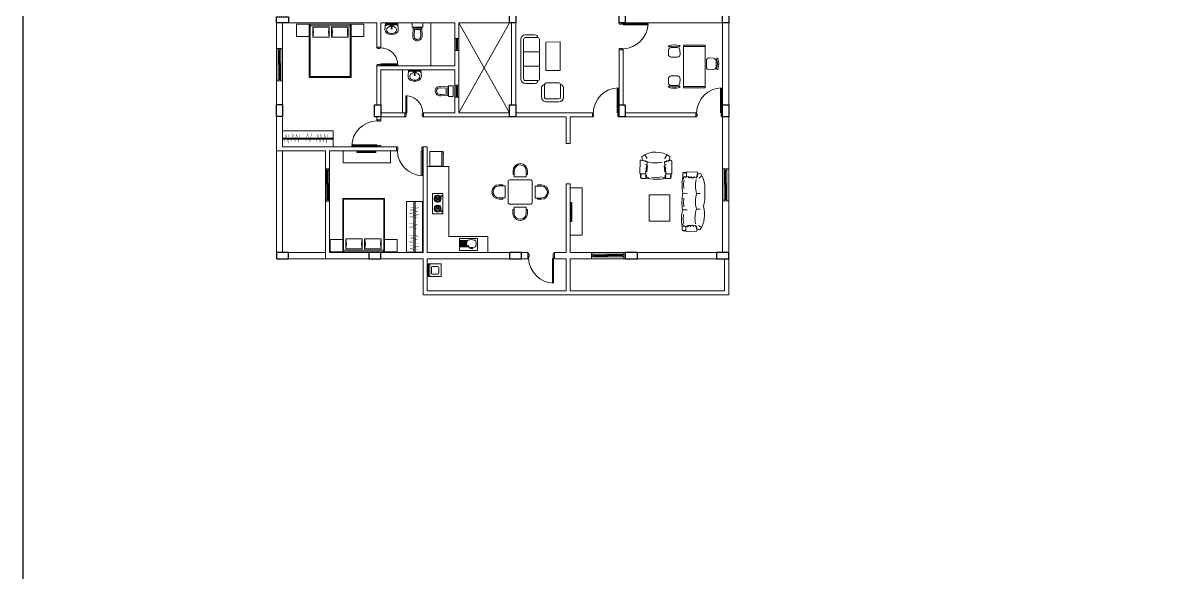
# Model space of a CAD drawing. Header units: inches. Extents: x 1 to 89, y 1 to 111.
# Drawn here: x 1.21 to 43.98, y 56.42 to 76.91 of the extents above; entities that cross this region are included whole.
import ezdxf

# ---------------------------------------------------------------- set-up
doc = ezdxf.new("R2010")
doc.units = ezdxf.units.IN
doc.header["$MEASUREMENT"] = 0
for name, color, linetype, lineweight in [('col', 250, 'Continuous', 25), ('elev 1', 252, 'Continuous', 9), ('forms', 251, 'Continuous', 20), ('FUR', 250, 'Continuous', 9), ('ROAD', 8, 'Continuous', 30), ('walls', 250, 'Continuous', 18)]:
    doc.layers.add(name, color=color, linetype=linetype, lineweight=lineweight)

msp = doc.modelspace()

# ---------------------------------------------------------------- linework, layer by layer
at = {"layer": 'col'}
for points in [[(10.667, 77.137), (11.117, 77.137), (11.117, 76.907), (10.667, 76.907)], [(19.597, 77.357), (19.597, 76.907), (19.367, 76.907), (19.367, 77.357)], [(23.689, 77.357), (23.689, 76.907), (23.459, 76.907), (23.459, 77.357)], [(27.547, 77.357), (27.547, 76.907), (27.317, 76.907), (27.317, 77.357)], [(10.897, 73.862), (10.897, 73.412), (10.667, 73.412), (10.667, 73.862)], [(14.563, 73.857), (14.563, 73.407), (14.333, 73.407), (14.333, 73.857)], [(19.597, 73.857), (19.597, 73.407), (19.367, 73.407), (19.367, 73.857)], [(23.689, 73.857), (23.689, 73.407), (23.459, 73.407), (23.459, 73.857)], [(27.547, 73.857), (27.547, 73.407), (27.317, 73.407), (27.317, 73.857)], [(10.667, 68.112), (11.117, 68.112), (11.117, 68.342), (10.667, 68.342)], [(14.113, 68.112), (14.563, 68.112), (14.563, 68.342), (14.113, 68.342)], [(19.367, 68.112), (19.817, 68.112), (19.817, 68.342), (19.367, 68.342)], [(23.689, 68.112), (24.139, 68.112), (24.139, 68.342), (23.689, 68.342)], [(27.097, 68.112), (27.547, 68.112), (27.547, 68.342), (27.097, 68.342)]]:
    msp.add_lwpolyline(points, close=True, dxfattribs=at)
at = {"layer": 'elev 1'}
for p, q in [((17.326, 76.332), (17.326, 75.882)), ((17.477, 76.332), (17.477, 75.882)), ((10.667, 75.952), (10.667, 74.752)), ((10.897, 75.952), (10.897, 74.752)), ((17.326, 74.582), (17.326, 74.132)), ((17.477, 74.582), (17.477, 74.132)), ((12.497, 71.462), (12.497, 70.262)), ((12.647, 70.262), (12.647, 71.462)), ((27.317, 71.462), (27.317, 70.262)), ((27.547, 70.262), (27.547, 71.462)), ((22.432, 68.342), (23.632, 68.342)), ((22.432, 68.112), (23.632, 68.112))]:
    msp.add_line(p, q, dxfattribs=at)
at = {"layer": 'forms'}
for p, q in [((19.367, 76.907), (17.477, 73.557)), ((19.367, 73.557), (17.477, 76.907))]:
    msp.add_line(p, q, dxfattribs=at)
at = {"layer": 'FUR'}
for p, q in [((11.423, 76.867), (11.894, 76.867)), ((11.423, 76.401), (11.423, 76.867)), ((11.894, 76.867), (11.894, 74.869)), ((13.458, 76.867), (11.894, 76.867)), ((11.894, 76.867), (11.894, 76.401)), ((13.458, 76.803), (11.894, 76.803)), ((11.928, 76.867), (11.928, 74.903)), ((12.023, 76.376), (12.023, 76.752)), ((12.023, 76.752), (12.641, 76.752)), ((12.641, 76.752), (12.641, 76.376)), ((12.729, 76.376), (12.729, 76.752)), ((12.729, 76.752), (13.347, 76.752)), ((13.347, 76.752), (13.347, 76.376)), ((13.424, 74.903), (13.424, 76.867)), ((13.458, 74.869), (13.458, 76.867)), ((13.458, 76.867), (13.458, 76.401)), ((13.458, 76.867), (13.929, 76.867)), ((13.458, 76.401), (13.458, 76.867)), ((13.929, 76.867), (13.929, 76.401)), ((15.738, 76.743), (15.738, 76.907)), ((15.738, 76.907), (16.138, 76.907)), ((16.138, 76.743), (15.738, 76.743)), ((15.773, 76.709), (15.753, 76.439)), ((16.093, 76.709), (15.773, 76.709)), ((15.823, 76.656), (15.806, 76.433)), ((16.043, 76.656), (15.823, 76.656)), ((16.056, 76.445), (16.043, 76.656)), ((16.109, 76.452), (16.093, 76.709)), ((16.138, 76.907), (16.138, 76.743)), ((16.427, 75.307), (16.427, 76.907)), ((23.609, 76.907), (23.459, 76.907)), ((23.459, 76.907), (23.459, 76.874)), ((23.459, 76.874), (23.475, 76.874)), ((23.475, 76.874), (23.475, 76.859)), ((23.475, 76.859), (23.561, 76.859)), ((23.561, 76.859), (23.561, 76.874)), ((23.561, 76.874), (23.609, 76.874)), ((23.609, 76.874), (23.609, 76.907)), ((23.609, 76.835), (24.541, 76.835)), ((11.894, 76.401), (11.423, 76.401)), ((12.641, 76.376), (12.023, 76.376)), ((13.347, 76.376), (12.729, 76.376)), ((13.929, 76.401), (13.458, 76.401)), ((17.381, 76.332), (17.422, 76.332)), ((17.381, 75.882), (17.381, 76.332)), ((17.401, 75.926), (17.401, 76.288)), ((17.422, 75.882), (17.422, 76.332)), ((19.784, 76.291), (19.784, 74.825)), ((19.891, 76.291), (19.891, 74.825)), ((20.317, 76.465), (19.957, 76.465)), ((20.424, 76.358), (19.957, 76.358)), ((20.491, 74.825), (20.491, 76.292)), ((21.262, 76.196), (20.729, 76.195)), ((20.729, 76.195), (20.729, 75.129)), ((21.262, 75.129), (21.262, 76.196)), ((10.732, 75.952), (10.732, 75.852)), ((10.732, 75.952), (10.832, 75.952)), ((10.732, 75.902), (10.732, 75.952)), ((10.832, 75.952), (10.732, 75.952)), ((10.732, 75.352), (10.732, 75.902)), ((10.832, 75.902), (10.732, 75.902)), ((10.832, 75.902), (10.732, 75.902)), ((10.832, 75.902), (10.732, 75.902)), ((10.782, 75.852), (10.732, 75.852)), ((10.747, 75.852), (10.747, 75.402)), ((10.757, 75.852), (10.757, 75.402)), ((10.767, 75.852), (10.767, 75.402)), ((10.782, 75.852), (10.782, 75.902)), ((10.782, 75.402), (10.782, 75.852)), ((10.832, 75.352), (10.832, 75.952)), ((10.832, 75.952), (10.832, 75.902)), ((14.413, 76.007), (14.413, 75.972)), ((14.413, 75.972), (14.438, 75.972)), ((14.438, 75.972), (14.438, 75.957)), ((14.438, 75.957), (14.523, 75.957)), ((14.523, 75.972), (14.563, 75.972)), ((14.523, 75.957), (14.523, 75.972)), ((14.563, 76.007), (14.563, 75.972)), ((17.422, 75.882), (17.381, 75.882)), ((19.891, 75.825), (20.491, 75.825)), ((23.459, 75.941), (23.459, 75.907)), ((25.306, 75.895), (25.297, 75.735)), ((25.627, 75.99), (25.406, 75.99)), ((25.736, 75.735), (25.727, 75.895)), ((25.866, 74.48), (25.866, 76.08)), ((25.866, 76.08), (26.666, 76.08)), ((25.866, 76.03), (26.666, 76.03)), ((26.666, 76.08), (26.666, 74.48)), ((10.732, 75.402), (10.832, 75.402)), ((10.732, 75.352), (10.732, 74.752)), ((10.732, 75.352), (10.782, 75.352)), ((10.782, 74.802), (10.782, 75.402)), ((10.782, 75.352), (10.832, 75.352)), ((10.797, 74.852), (10.797, 75.352)), ((10.807, 74.852), (10.807, 75.352)), ((10.817, 74.852), (10.817, 75.352)), ((10.832, 74.752), (10.832, 75.402)), ((14.413, 75.342), (14.413, 75.307)), ((14.523, 75.342), (14.523, 75.357)), ((14.563, 75.382), (15.191, 75.382)), ((14.563, 75.342), (14.563, 75.307)), ((19.891, 75.291), (20.491, 75.292)), ((25.397, 75.63), (25.636, 75.63)), ((26.716, 75.261), (26.716, 75.499)), ((26.822, 75.599), (26.982, 75.59)), ((27.076, 75.49), (27.076, 75.269)), ((11.894, 74.869), (13.458, 74.869)), ((11.928, 74.903), (13.424, 74.903)), ((15.379, 75.157), (15.379, 73.557)), ((20.729, 75.129), (21.262, 75.129)), ((25.397, 74.93), (25.636, 74.93)), ((26.982, 75.17), (26.822, 75.161)), ((10.732, 74.802), (10.732, 74.752)), ((10.832, 74.802), (10.732, 74.802)), ((10.832, 74.802), (10.732, 74.802)), ((10.732, 74.752), (10.832, 74.752)), ((10.732, 74.752), (10.832, 74.752)), ((10.832, 74.852), (10.782, 74.852)), ((17.009, 74.472), (16.786, 74.488)), ((17.062, 74.522), (16.792, 74.542)), ((17.009, 74.252), (17.009, 74.472)), ((17.062, 74.202), (17.062, 74.522)), ((17.096, 74.557), (17.26, 74.557)), ((17.096, 74.157), (17.096, 74.557)), ((17.26, 74.557), (17.26, 74.157)), ((17.381, 74.582), (17.422, 74.582)), ((17.381, 74.132), (17.381, 74.582)), ((17.401, 74.176), (17.401, 74.538)), ((17.422, 74.132), (17.422, 74.582)), ((19.958, 74.758), (20.424, 74.758)), ((19.958, 74.651), (20.318, 74.651)), ((20.566, 74.498), (20.566, 74.138)), ((20.672, 74.604), (20.673, 74.138)), ((21.206, 74.671), (20.739, 74.671)), ((21.273, 74.138), (21.272, 74.605)), ((21.379, 74.138), (21.379, 74.498)), ((23.387, 73.557), (23.387, 74.489)), ((25.306, 74.664), (25.297, 74.824)), ((25.627, 74.57), (25.406, 74.57)), ((25.736, 74.824), (25.727, 74.664)), ((25.866, 74.53), (26.666, 74.53)), ((26.666, 74.48), (25.866, 74.48)), ((27.245, 73.557), (27.245, 74.489)), ((15.538, 73.557), (15.538, 74.186)), ((16.798, 74.239), (17.009, 74.252)), ((16.805, 74.186), (17.062, 74.202)), ((17.26, 74.157), (17.096, 74.157)), ((17.422, 74.132), (17.381, 74.132)), ((20.739, 74.071), (21.206, 74.071)), ((20.739, 73.964), (21.206, 73.965)), ((14.563, 73.254), (14.563, 73.287)), ((15.498, 73.557), (15.463, 73.557)), ((15.498, 73.407), (15.463, 73.407)), ((15.498, 73.517), (15.513, 73.517)), ((16.113, 73.432), (16.113, 73.517)), ((16.113, 73.517), (16.128, 73.517)), ((16.128, 73.432), (16.113, 73.432)), ((16.128, 73.517), (16.128, 73.557)), ((16.163, 73.557), (16.128, 73.557)), ((16.128, 73.407), (16.128, 73.432)), ((16.163, 73.407), (16.128, 73.407)), ((22.493, 73.407), (22.459, 73.407)), ((23.411, 73.423), (23.411, 73.509)), ((23.411, 73.509), (23.426, 73.509)), ((23.426, 73.423), (23.411, 73.423)), ((23.426, 73.509), (23.426, 73.557)), ((23.426, 73.557), (23.459, 73.557)), ((23.426, 73.407), (23.426, 73.423)), ((23.459, 73.407), (23.426, 73.407)), ((23.459, 73.557), (23.459, 73.407)), ((26.351, 73.407), (26.317, 73.407)), ((27.269, 73.423), (27.269, 73.509)), ((27.269, 73.509), (27.284, 73.509)), ((27.284, 73.423), (27.269, 73.423)), ((27.284, 73.509), (27.284, 73.557)), ((27.284, 73.557), (27.317, 73.557)), ((27.284, 73.407), (27.284, 73.423)), ((27.317, 73.407), (27.284, 73.407)), ((27.317, 73.557), (27.317, 73.407)), ((10.897, 72.607), (12.784, 72.607)), ((10.897, 72.567), (12.784, 72.567)), ((14.413, 72.359), (13.481, 72.359)), ((14.461, 72.321), (14.413, 72.321)), ((14.413, 72.321), (14.413, 72.287)), ((14.547, 72.335), (14.461, 72.335)), ((14.461, 72.335), (14.461, 72.321)), ((14.547, 72.321), (14.547, 72.335)), ((14.563, 72.321), (14.547, 72.321)), ((14.563, 72.287), (14.563, 72.321)), ((13.163, 71.687), (13.163, 72.137)), ((14.413, 72.287), (14.563, 72.287)), ((14.93, 71.687), (14.93, 72.137)), ((15.181, 72.287), (15.147, 72.287)), ((16.075, 72.137), (16.075, 71.205)), ((16.114, 72.271), (16.099, 72.271)), ((16.099, 72.271), (16.099, 72.185)), ((16.099, 72.185), (16.114, 72.185)), ((16.114, 72.287), (16.114, 72.271)), ((16.147, 72.287), (16.114, 72.287)), ((16.114, 72.185), (16.114, 72.137)), ((16.114, 72.137), (16.147, 72.137)), ((16.147, 72.137), (16.147, 72.287)), ((16.395, 72.112), (16.886, 72.112)), ((16.395, 71.568), (16.395, 72.112)), ((16.841, 72.112), (16.841, 71.568)), ((16.886, 72.112), (16.886, 71.568)), ((16.896, 72.078), (16.906, 72.078)), ((16.896, 72.031), (16.896, 72.078)), ((16.906, 72.031), (16.896, 72.031)), ((16.906, 72.078), (16.906, 72.031)), ((12.522, 71.462), (12.522, 71.362)), ((12.522, 71.462), (12.622, 71.462)), ((12.522, 71.412), (12.522, 71.462)), ((12.622, 71.462), (12.522, 71.462)), ((12.622, 70.862), (12.622, 71.462)), ((12.622, 71.462), (12.622, 71.412)), ((13.163, 71.687), (14.93, 71.687)), ((16.297, 71.548), (17.097, 71.548)), ((16.886, 71.568), (16.395, 71.568)), ((17.097, 68.942), (17.097, 71.548)), ((24.239, 71.75), (24.23, 71.31)), ((24.468, 71.734), (24.275, 71.786)), ((24.415, 71.773), (24.521, 71.729)), ((24.491, 71.609), (24.433, 71.628)), ((24.476, 71.493), (24.447, 71.488)), ((24.46, 71.313), (24.503, 71.698)), ((24.515, 71.585), (24.49, 71.348)), ((25.246, 71.769), (25.14, 71.726)), ((25.144, 71.581), (25.167, 71.344)), ((25.196, 71.309), (25.157, 71.694)), ((25.168, 71.605), (25.226, 71.624)), ((25.182, 71.489), (25.211, 71.484)), ((25.193, 71.73), (25.386, 71.78)), ((25.422, 71.744), (25.425, 71.303)), ((27.382, 71.466), (27.382, 71.366)), ((27.382, 71.466), (27.482, 71.466)), ((27.382, 71.416), (27.382, 71.466)), ((27.482, 71.466), (27.382, 71.466)), ((27.482, 70.866), (27.482, 71.466)), ((27.482, 71.466), (27.482, 71.416)), ((12.522, 70.862), (12.522, 71.412)), ((12.622, 71.412), (12.522, 71.412)), ((12.622, 71.412), (12.522, 71.412)), ((12.622, 71.412), (12.522, 71.412)), ((12.572, 71.362), (12.522, 71.362)), ((12.537, 71.362), (12.537, 70.912)), ((12.547, 71.362), (12.547, 70.912)), ((12.557, 71.362), (12.557, 70.912)), ((12.572, 71.362), (12.572, 71.412)), ((12.572, 70.912), (12.572, 71.362)), ((19.374, 71.051), (20.161, 71.049)), ((19.498, 71.253), (19.499, 71.388)), ((19.543, 71.253), (19.498, 71.253)), ((19.543, 71.163), (19.544, 71.388)), ((19.993, 71.162), (19.543, 71.163)), ((19.994, 71.387), (19.993, 71.162)), ((20.038, 71.251), (19.993, 71.252)), ((20.039, 71.386), (20.038, 71.251)), ((24.26, 71.234), (24.259, 71.217)), ((24.259, 71.217), (24.259, 71.203)), ((24.259, 71.203), (24.259, 71.191)), ((24.259, 71.191), (24.259, 71.181)), ((24.259, 71.181), (24.259, 71.173)), ((24.259, 71.173), (24.26, 71.166)), ((24.261, 71.254), (24.26, 71.234)), ((24.26, 71.166), (24.261, 71.159)), ((24.263, 71.278), (24.261, 71.254)), ((24.261, 71.159), (24.262, 71.153)), ((24.262, 71.153), (24.262, 71.147)), ((24.262, 71.147), (24.264, 71.142)), ((24.263, 71.278), (24.424, 71.277)), ((24.264, 71.142), (24.265, 71.138)), ((24.265, 71.138), (24.267, 71.133)), ((24.267, 71.133), (24.269, 71.129)), ((24.269, 71.129), (24.271, 71.125)), ((24.271, 71.125), (24.274, 71.122)), ((24.274, 71.122), (24.277, 71.118)), ((24.277, 71.118), (24.28, 71.115)), ((24.28, 71.115), (24.284, 71.112)), ((24.284, 71.112), (24.288, 71.11)), ((24.288, 71.11), (24.293, 71.109)), ((24.293, 71.109), (24.298, 71.107)), ((24.298, 71.107), (24.304, 71.107)), ((24.304, 71.107), (24.451, 71.106)), ((24.461, 71.363), (24.427, 71.358)), ((24.453, 71.121), (24.454, 71.33)), ((24.88, 71.143), (24.667, 71.159)), ((25.069, 71.166), (24.88, 71.143)), ((25.196, 71.359), (25.23, 71.354)), ((25.35, 71.101), (25.202, 71.102)), ((25.393, 71.272), (25.232, 71.273)), ((25.355, 71.101), (25.35, 71.101)), ((25.361, 71.103), (25.355, 71.101)), ((25.365, 71.104), (25.361, 71.103)), ((25.37, 71.106), (25.365, 71.104)), ((25.374, 71.109), (25.37, 71.106)), ((25.377, 71.112), (25.374, 71.109)), ((25.38, 71.115), (25.377, 71.112)), ((25.383, 71.119), (25.38, 71.115)), ((25.385, 71.123), (25.383, 71.119)), ((25.387, 71.127), (25.385, 71.123)), ((25.389, 71.131), (25.387, 71.127)), ((25.39, 71.136), (25.389, 71.131)), ((25.391, 71.141), (25.39, 71.136)), ((25.392, 71.147), (25.391, 71.141)), ((25.393, 71.153), (25.392, 71.147)), ((25.393, 71.272), (25.394, 71.248)), ((25.394, 71.159), (25.393, 71.153)), ((25.394, 71.248), (25.395, 71.228)), ((25.395, 71.166), (25.394, 71.159)), ((25.395, 71.228), (25.395, 71.211)), ((25.395, 71.211), (25.396, 71.196)), ((25.396, 71.185), (25.395, 71.175)), ((25.395, 71.175), (25.395, 71.166)), ((25.396, 71.196), (25.396, 71.185)), ((25.833, 71.29), (25.832, 71.168)), ((25.834, 71.299), (25.833, 71.295)), ((25.833, 71.295), (25.833, 71.29)), ((25.835, 71.303), (25.834, 71.299)), ((25.837, 71.307), (25.835, 71.303)), ((25.839, 71.31), (25.837, 71.307)), ((25.842, 71.313), (25.839, 71.31)), ((25.845, 71.315), (25.842, 71.313)), ((25.848, 71.317), (25.845, 71.315)), ((25.851, 71.319), (25.848, 71.317)), ((25.854, 71.321), (25.851, 71.319)), ((25.858, 71.322), (25.854, 71.321)), ((25.862, 71.323), (25.858, 71.322)), ((25.866, 71.324), (25.862, 71.323)), ((25.884, 71.058), (25.863, 70.902)), ((25.87, 71.325), (25.866, 71.324)), ((25.875, 71.326), (25.87, 71.325)), ((25.881, 71.326), (25.875, 71.326)), ((25.887, 71.327), (25.881, 71.326)), ((25.894, 71.327), (25.887, 71.327)), ((25.902, 71.327), (25.894, 71.327)), ((25.912, 71.327), (25.902, 71.327)), ((25.923, 71.327), (25.912, 71.327)), ((25.937, 71.326), (25.923, 71.327)), ((25.954, 71.325), (25.937, 71.326)), ((25.974, 71.324), (25.954, 71.325)), ((25.974, 71.324), (25.973, 71.191)), ((26.363, 71.344), (26, 71.351)), ((26.002, 71.162), (26.32, 71.126)), ((26.226, 71.116), (26.031, 71.137)), ((26.044, 71.161), (26.04, 71.189)), ((26.151, 71.148), (26.147, 71.172)), ((26.246, 71.136), (26.263, 71.184)), ((26.382, 71.199), (26.346, 71.111)), ((26.35, 71.155), (26.393, 71.314)), ((27.382, 70.866), (27.382, 71.416)), ((27.482, 71.416), (27.382, 71.416)), ((27.482, 71.416), (27.382, 71.416)), ((27.482, 71.416), (27.382, 71.416)), ((27.432, 71.366), (27.382, 71.366)), ((27.397, 71.366), (27.397, 70.916)), ((27.407, 71.366), (27.407, 70.916)), ((27.417, 71.366), (27.417, 70.916)), ((27.432, 71.366), (27.432, 71.416)), ((27.432, 70.916), (27.432, 71.366)), ((12.522, 70.912), (12.622, 70.912)), ((12.522, 70.862), (12.522, 70.262)), ((12.522, 70.862), (12.572, 70.862)), ((12.572, 70.312), (12.572, 70.912)), ((12.572, 70.862), (12.622, 70.862)), ((12.587, 70.362), (12.587, 70.862)), ((12.597, 70.362), (12.597, 70.862)), ((12.607, 70.362), (12.607, 70.862)), ((12.622, 70.262), (12.622, 70.912)), ((19.115, 70.872), (18.98, 70.872)), ((19.205, 70.827), (18.98, 70.827)), ((19.115, 70.827), (19.115, 70.872)), ((19.203, 70.377), (19.205, 70.827)), ((19.315, 70.207), (19.318, 70.995)), ((20.218, 70.992), (20.215, 70.205)), ((20.328, 70.373), (20.33, 70.823)), ((20.33, 70.823), (20.555, 70.822)), ((20.42, 70.868), (20.555, 70.867)), ((20.42, 70.823), (20.42, 70.868)), ((22.082, 70.755), (21.632, 70.755)), ((22.082, 68.987), (22.082, 70.755)), ((25.863, 70.902), (25.874, 70.727)), ((27.382, 70.916), (27.482, 70.916)), ((27.382, 70.866), (27.382, 70.266)), ((27.382, 70.866), (27.432, 70.866)), ((27.432, 70.316), (27.432, 70.916)), ((27.432, 70.866), (27.482, 70.866)), ((27.447, 70.366), (27.447, 70.866)), ((27.457, 70.366), (27.457, 70.866)), ((27.467, 70.366), (27.467, 70.866)), ((27.482, 70.266), (27.482, 70.916)), ((12.522, 70.312), (12.522, 70.262)), ((12.622, 70.312), (12.522, 70.312)), ((12.622, 70.312), (12.522, 70.312)), ((12.522, 70.262), (12.622, 70.262)), ((12.522, 70.262), (12.622, 70.262)), ((12.622, 70.362), (12.572, 70.362)), ((13.144, 70.361), (13.144, 68.363)), ((14.707, 70.361), (13.144, 70.361)), ((13.177, 70.327), (13.177, 68.363)), ((14.674, 70.327), (13.177, 70.327)), ((14.674, 68.363), (14.674, 70.327)), ((14.707, 68.363), (14.707, 70.361)), ((15.801, 68.358), (15.801, 70.245)), ((15.841, 68.358), (15.841, 70.245)), ((16.491, 69.81), (16.491, 70.521)), ((16.518, 70.548), (16.856, 70.548)), ((16.582, 70.25), (16.608, 70.276)), ((16.586, 70.246), (16.582, 70.25)), ((16.584, 70.448), (16.588, 70.452)), ((16.611, 70.421), (16.584, 70.448)), ((16.612, 70.272), (16.586, 70.246)), ((16.588, 70.452), (16.615, 70.425)), ((16.608, 70.276), (16.612, 70.272)), ((16.615, 70.425), (16.611, 70.421)), ((16.761, 70.279), (16.757, 70.275)), ((16.757, 70.275), (16.784, 70.248)), ((16.786, 70.454), (16.76, 70.428)), ((16.76, 70.428), (16.764, 70.424)), ((16.788, 70.252), (16.761, 70.279)), ((16.764, 70.424), (16.79, 70.45)), ((16.784, 70.248), (16.788, 70.252)), ((16.79, 70.45), (16.786, 70.454)), ((16.846, 70.439), (16.846, 70.468)), ((16.846, 70.468), (16.85, 70.468)), ((16.85, 70.439), (16.846, 70.439)), ((16.85, 70.468), (16.85, 70.439)), ((16.884, 69.81), (16.884, 70.521)), ((18.978, 70.377), (19.203, 70.377)), ((18.978, 70.332), (19.113, 70.332)), ((19.113, 70.332), (19.113, 70.377)), ((20.553, 70.372), (20.328, 70.373)), ((20.418, 70.328), (20.418, 70.373)), ((20.553, 70.327), (20.418, 70.328)), ((24.58, 69.516), (24.58, 70.489)), ((24.58, 70.489), (25.346, 70.489)), ((25.346, 70.489), (25.346, 69.516)), ((25.84, 70.55), (26.013, 70.549)), ((25.859, 70.198), (25.872, 70.374)), ((25.878, 70.042), (25.859, 70.198)), ((26.352, 70.547), (26.488, 70.547)), ((27.382, 70.316), (27.382, 70.266)), ((27.482, 70.316), (27.382, 70.316)), ((27.482, 70.316), (27.382, 70.316)), ((27.382, 70.266), (27.482, 70.266)), ((27.382, 70.266), (27.482, 70.266)), ((27.482, 70.366), (27.432, 70.366)), ((16.518, 69.783), (16.856, 69.783)), ((16.586, 70.085), (16.582, 70.081)), ((16.582, 70.081), (16.608, 70.055)), ((16.611, 69.91), (16.584, 69.883)), ((16.584, 69.883), (16.588, 69.879)), ((16.612, 70.059), (16.586, 70.085)), ((16.588, 69.879), (16.615, 69.906)), ((16.608, 70.055), (16.612, 70.059)), ((16.615, 69.906), (16.611, 69.91)), ((16.757, 70.056), (16.784, 70.083)), ((16.761, 70.052), (16.757, 70.056)), ((16.76, 69.903), (16.764, 69.907)), ((16.786, 69.877), (16.76, 69.903)), ((16.788, 70.079), (16.761, 70.052)), ((16.764, 69.907), (16.79, 69.881)), ((16.784, 70.083), (16.788, 70.079)), ((16.79, 69.881), (16.786, 69.877)), ((16.846, 69.892), (16.846, 69.863)), ((16.85, 69.892), (16.846, 69.892)), ((16.846, 69.863), (16.85, 69.863)), ((16.85, 69.863), (16.85, 69.892)), ((20.159, 70.149), (19.371, 70.151)), ((19.494, 69.948), (19.494, 69.813)), ((19.539, 69.948), (19.494, 69.948)), ((19.54, 70.038), (19.539, 69.813)), ((19.99, 70.037), (19.54, 70.038)), ((19.989, 69.812), (19.99, 70.037)), ((20.034, 69.946), (19.989, 69.947)), ((20.034, 69.811), (20.034, 69.946)), ((25.825, 69.932), (25.997, 69.931)), ((25.843, 69.58), (25.856, 69.756)), ((26.347, 69.959), (26.483, 69.958)), ((25.346, 69.516), (24.58, 69.516)), ((25.809, 69.193), (25.809, 69.314)), ((25.862, 69.424), (25.843, 69.58)), ((25.98, 69.319), (26.298, 69.352)), ((26.205, 69.363), (26.009, 69.344)), ((26.021, 69.32), (26.017, 69.292)), ((26.129, 69.331), (26.125, 69.307)), ((26.224, 69.342), (26.24, 69.294)), ((26.359, 69.278), (26.324, 69.366)), ((26.327, 69.322), (26.369, 69.162)), ((17.097, 68.942), (18.563, 68.942)), ((18.563, 68.342), (18.563, 68.942)), ((22.082, 68.987), (21.632, 68.987)), ((25.809, 69.188), (25.809, 69.193)), ((25.81, 69.184), (25.809, 69.188)), ((25.811, 69.18), (25.81, 69.184)), ((25.813, 69.176), (25.811, 69.18)), ((25.815, 69.173), (25.813, 69.176)), ((25.818, 69.17), (25.815, 69.173)), ((25.82, 69.168), (25.818, 69.17)), ((25.823, 69.165), (25.82, 69.168)), ((25.827, 69.163), (25.823, 69.165)), ((25.83, 69.162), (25.827, 69.163)), ((25.834, 69.16), (25.83, 69.162)), ((25.837, 69.159), (25.834, 69.16)), ((25.842, 69.158), (25.837, 69.159)), ((25.846, 69.157), (25.842, 69.158)), ((25.851, 69.157), (25.846, 69.157)), ((25.857, 69.156), (25.851, 69.157)), ((25.863, 69.156), (25.857, 69.156)), ((25.869, 69.155), (25.863, 69.156)), ((25.878, 69.155), (25.869, 69.155)), ((25.887, 69.155), (25.878, 69.155)), ((25.899, 69.155), (25.887, 69.155)), ((25.913, 69.155), (25.899, 69.155)), ((25.93, 69.156), (25.913, 69.155)), ((25.949, 69.157), (25.93, 69.156)), ((25.949, 69.157), (25.95, 69.29)), ((26.339, 69.133), (25.975, 69.13)), ((12.672, 68.363), (12.672, 68.829)), ((12.672, 68.829), (13.144, 68.829)), ((13.144, 68.363), (13.144, 68.829)), ((13.144, 68.829), (13.144, 68.363)), ((13.255, 68.478), (13.255, 68.854)), ((13.255, 68.854), (13.872, 68.854)), ((13.872, 68.478), (13.255, 68.478)), ((13.872, 68.854), (13.872, 68.478)), ((13.961, 68.478), (13.961, 68.854)), ((13.961, 68.854), (14.579, 68.854)), ((14.579, 68.478), (13.961, 68.478)), ((14.579, 68.854), (14.579, 68.478)), ((14.707, 68.363), (14.707, 68.829)), ((14.707, 68.829), (15.179, 68.829)), ((15.179, 68.829), (15.179, 68.363)), ((17.498, 68.421), (17.498, 68.87)), ((18.17, 68.87), (17.498, 68.87)), ((17.801, 68.792), (17.528, 68.792)), ((17.781, 68.758), (17.528, 68.758)), ((17.772, 68.725), (17.528, 68.725)), ((17.767, 68.692), (17.528, 68.692)), ((17.767, 68.659), (17.528, 68.659)), ((17.772, 68.626), (17.528, 68.626)), ((17.781, 68.592), (17.528, 68.592)), ((17.801, 68.559), (17.528, 68.559)), ((18.17, 68.421), (18.17, 68.87)), ((13.144, 68.363), (12.672, 68.363)), ((13.144, 68.427), (14.707, 68.427)), ((13.144, 68.363), (14.707, 68.363)), ((15.179, 68.363), (14.707, 68.363)), ((17.498, 68.421), (18.17, 68.421)), ((20.975, 68.131), (20.975, 67.199)), ((21.014, 68.275), (20.999, 68.275)), ((20.999, 68.275), (20.999, 68.179)), ((20.999, 68.179), (21.014, 68.179)), ((21.047, 68.323), (21.014, 68.323)), ((21.014, 68.323), (21.014, 68.275)), ((21.014, 68.179), (21.014, 68.131)), ((21.014, 68.131), (21.047, 68.131)), ((21.047, 68.131), (21.047, 68.323)), ((23.032, 68.277), (22.432, 68.277)), ((22.432, 68.177), (22.432, 68.277)), ((22.432, 68.277), (22.482, 68.277)), ((22.432, 68.277), (22.432, 68.177)), ((22.432, 68.177), (22.532, 68.177)), ((22.482, 68.177), (22.432, 68.177)), ((22.482, 68.277), (22.482, 68.177)), ((22.482, 68.277), (22.482, 68.177)), ((22.482, 68.277), (22.482, 68.177)), ((22.532, 68.227), (22.482, 68.227)), ((23.032, 68.177), (22.482, 68.177)), ((22.532, 68.227), (22.532, 68.177)), ((22.982, 68.227), (22.532, 68.227)), ((22.532, 68.212), (22.982, 68.212)), ((22.532, 68.202), (22.982, 68.202)), ((22.532, 68.192), (22.982, 68.192)), ((23.632, 68.277), (22.982, 68.277)), ((22.982, 68.177), (22.982, 68.277)), ((23.582, 68.227), (22.982, 68.227)), ((23.032, 68.227), (23.032, 68.277)), ((23.532, 68.262), (23.032, 68.262)), ((23.532, 68.252), (23.032, 68.252)), ((23.532, 68.242), (23.032, 68.242)), ((23.032, 68.177), (23.032, 68.227)), ((23.032, 68.177), (23.632, 68.177)), ((23.532, 68.277), (23.532, 68.227)), ((23.582, 68.277), (23.582, 68.177)), ((23.582, 68.277), (23.582, 68.177)), ((23.582, 68.177), (23.632, 68.177)), ((23.632, 68.177), (23.632, 68.277)), ((23.632, 68.177), (23.632, 68.277)), ((16.33, 67.442), (16.33, 67.915)), ((16.33, 67.915), (16.822, 67.915)), ((16.344, 67.452), (16.344, 67.904)), ((16.344, 67.904), (16.391, 67.904)), ((16.391, 67.904), (16.391, 67.452)), ((16.45, 67.578), (16.45, 67.779)), ((16.491, 67.82), (16.692, 67.82)), ((16.733, 67.779), (16.733, 67.578)), ((16.822, 67.915), (16.822, 67.442)), ((16.822, 67.442), (16.33, 67.442)), ((16.391, 67.452), (16.344, 67.452)), ((16.692, 67.537), (16.491, 67.537))]:
    msp.add_line(p, q, dxfattribs=at)
for points in [[(15.216, 76.655), (15.195, 76.883), (14.738, 76.883), (14.718, 76.655)], [(14.981, 76.782), (15.025, 76.782), (15.025, 76.798), (15.025, 76.815), (14.967, 76.815), (14.909, 76.815), (14.909, 76.798), (14.909, 76.782), (14.952, 76.782)], [(15.001, 76.706), (14.967, 76.706), (14.933, 76.706)], [(14.94, 76.807), (14.994, 76.807)], [(14.942, 76.798), (14.95, 76.798)], [(14.967, 76.675), (14.967, 76.731)], [(14.992, 76.798), (14.983, 76.798)], [(23.609, 76.874), (23.609, 76.835)], [(14.563, 76.007), (14.413, 76.007)], [(23.459, 75.941), (23.475, 75.941), (23.475, 75.955), (23.561, 75.955), (23.561, 75.941), (23.609, 75.941), (23.609, 75.907), (23.459, 75.907)], [(14.413, 75.342), (14.438, 75.342), (14.438, 75.357), (14.523, 75.357)], [(14.563, 75.307), (14.413, 75.307)], [(14.523, 75.342), (14.538, 75.342), (14.563, 75.342)], [(14.563, 75.342), (14.563, 75.382)], [(16.078, 74.917), (16.057, 75.145), (15.6, 75.145), (15.58, 74.917)], [(15.843, 75.044), (15.887, 75.044), (15.887, 75.06), (15.887, 75.077), (15.829, 75.077), (15.771, 75.077), (15.771, 75.06), (15.771, 75.044), (15.814, 75.044)], [(15.863, 74.968), (15.829, 74.968), (15.795, 74.968)], [(15.802, 75.069), (15.856, 75.069)], [(15.804, 75.06), (15.813, 75.06)], [(15.829, 74.937), (15.829, 74.993)], [(15.854, 75.06), (15.845, 75.06)], [(14.563, 73.254), (14.547, 73.254), (14.547, 73.239), (14.461, 73.239), (14.461, 73.254), (14.413, 73.254), (14.413, 73.287), (14.563, 73.287)], [(15.463, 73.557), (15.463, 73.407)], [(15.498, 73.517), (15.498, 73.532), (15.498, 73.557)], [(15.498, 73.557), (15.538, 73.557)], [(15.498, 73.407), (15.498, 73.432), (15.513, 73.432), (15.513, 73.517)], [(16.163, 73.557), (16.163, 73.407)], [(22.493, 73.407), (22.493, 73.423), (22.507, 73.423), (22.507, 73.509), (22.493, 73.509), (22.493, 73.557), (22.459, 73.557), (22.459, 73.407)], [(23.426, 73.557), (23.387, 73.557)], [(26.351, 73.407), (26.351, 73.423), (26.365, 73.423), (26.365, 73.509), (26.351, 73.509), (26.351, 73.557), (26.317, 73.557), (26.317, 73.407)], [(27.284, 73.557), (27.245, 73.557)], [(14.413, 72.321), (14.413, 72.359)], [(15.181, 72.287), (15.181, 72.271), (15.195, 72.271), (15.195, 72.185), (15.181, 72.185), (15.181, 72.137), (15.147, 72.137), (15.147, 72.287)], [(16.114, 72.137), (16.075, 72.137)], [(21.014, 68.131), (20.975, 68.131)]]:
    msp.add_lwpolyline(points, dxfattribs=at)
for points in [[(15.216, 76.655, -0.126822), (15.198, 76.586, -0.10607), (15.143, 76.522, -0.085783), (15.065, 76.483, -0.075445), (14.967, 76.468, -0.075445), (14.868, 76.483, -0.085783), (14.791, 76.522, -0.10607), (14.735, 76.586, -0.126822), (14.718, 76.655, -0.045361), (14.72, 76.68, -0.10607)], [(15.206, 76.753), (15.206, 76.758, 0.414214), (15.122, 76.841), (14.967, 76.841), (14.811, 76.841, 0.414214), (14.728, 76.758), (14.728, 76.753)], [(15.201, 76.82, 0.229741), (15.122, 76.858), (14.811, 76.858, 0.229741), (14.733, 76.82)], [(15.155, 76.646, -0.12971), (15.142, 76.596, -0.10642), (15.1, 76.549, -0.084454), (15.042, 76.52, -0.073566), (14.968, 76.509, -0.073566), (14.894, 76.52, -0.084454), (14.836, 76.549, -0.10642), (14.794, 76.596, -0.12971), (14.781, 76.646, -0.12971), (14.794, 76.696, -0.10642), (14.836, 76.742, -0.084454), (14.894, 76.771, -0.058047), (14.952, 76.782, -0.073566)], [(14.994, 76.79), (14.986, 76.79, 0.385832), (14.982, 76.786), (14.977, 76.734, -0.270314), (14.957, 76.734), (14.952, 76.786, 0.385832), (14.947, 76.79), (14.94, 76.79)], [(14.981, 76.782, -0.060302), (15.042, 76.771, -0.084454), (15.1, 76.742, -0.10642), (15.142, 76.696, -0.12971), (15.155, 76.646, -0.12971)], [(15.213, 76.68, -0.045361), (15.216, 76.655, -0.126822)], [(23.609, 76.874), (24.542, 76.874, -0.396451), (23.609, 75.941, -0.396451)], [(14.563, 75.342), (15.193, 75.342, 0.414214), (14.563, 75.972, -351089175974993.375)], [(16.078, 74.917, -0.126822), (16.06, 74.848, -0.10607), (16.005, 74.785, -0.085783), (15.927, 74.745, -0.075445), (15.829, 74.73, -0.075445), (15.731, 74.745, -0.085783), (15.653, 74.785, -0.10607), (15.597, 74.848, -0.126822), (15.58, 74.917, -0.045361), (15.582, 74.942, -0.10607)], [(16.068, 75.015), (16.068, 75.02, 0.414214), (15.985, 75.104), (15.829, 75.104), (15.673, 75.104, 0.414214), (15.59, 75.02), (15.59, 75.015)], [(16.063, 75.082, 0.229741), (15.985, 75.12), (15.673, 75.12, 0.229741), (15.595, 75.082)], [(16.017, 74.908, -0.12971), (16.004, 74.858, -0.10642), (15.962, 74.811, -0.084454), (15.904, 74.782, -0.073566), (15.83, 74.771, -0.073566), (15.756, 74.782, -0.084454), (15.698, 74.811, -0.10642), (15.656, 74.858, -0.12971), (15.643, 74.908, -0.12971), (15.656, 74.958, -0.10642), (15.698, 75.004, -0.084454), (15.756, 75.033, -0.058047), (15.814, 75.044, -0.073566)], [(15.856, 75.052), (15.848, 75.052, 0.385832), (15.844, 75.048), (15.839, 74.996, -0.270314), (15.819, 74.996), (15.814, 75.048, 0.385832), (15.81, 75.052), (15.802, 75.052)], [(15.843, 75.044, -0.060302), (15.904, 75.033, -0.084454), (15.962, 75.004, -0.10642), (16.004, 74.958, -0.12971), (16.017, 74.908, -0.12971)], [(16.076, 74.942, -0.045361), (16.078, 74.917, -0.126822)], [(23.426, 73.557), (23.426, 74.49, 0.396451), (22.493, 73.557, 0.396451)], [(27.284, 73.557), (27.284, 74.49, 0.396451), (26.351, 73.557, 0.396451)], [(15.498, 73.557), (15.498, 74.187, -0.414214), (16.128, 73.557, 351089175974993.375)], [(14.413, 72.321), (13.48, 72.321, -0.396451), (14.413, 73.254, -0.396451)], [(16.114, 72.137), (16.114, 71.204, -0.396451), (15.181, 72.137, -0.396451)], [(21.014, 68.131), (21.014, 67.198, -0.396451), (20.081, 68.131, -0.396451)]]:
    msp.add_lwpolyline(points, format="xyb", dxfattribs=at)
for points in [[(17.422, 76.288), (17.422, 76.332), (17.381, 76.332), (17.381, 76.288)], [(17.422, 75.882), (17.422, 75.926), (17.381, 75.926), (17.381, 75.882)], [(17.422, 74.538), (17.422, 74.582), (17.381, 74.582), (17.381, 74.538)], [(17.422, 74.132), (17.422, 74.176), (17.381, 74.176), (17.381, 74.132)], [(10.897, 72.287), (10.897, 72.887), (12.784, 72.887), (12.784, 72.287)], [(14.384, 72.098), (13.671, 72.098), (13.671, 72.076), (14.384, 72.076)], [(16.121, 68.358), (15.521, 68.358), (15.521, 70.245), (16.121, 70.245)], [(21.671, 70.209), (21.671, 69.496), (21.693, 69.496), (21.693, 70.209)], [(20.047, 68.131), (20.047, 68.323), (20.081, 68.323), (20.081, 68.275), (20.095, 68.275), (20.095, 68.179), (20.081, 68.179), (20.081, 68.131)]]:
    msp.add_lwpolyline(points, close=True, dxfattribs=at)
at = {"layer": 'FUR', "const_width": 0.01}
for points in [[(10.973, 72.469), (10.976, 72.469), (11.023, 72.756), (11.104, 72.446), (11.139, 72.764)], [(11.217, 72.488), (11.279, 72.779), (11.372, 72.469)], [(11.364, 72.469), (11.368, 72.469), (11.415, 72.756), (11.496, 72.446), (11.531, 72.764)], [(11.767, 72.488), (11.829, 72.779), (11.923, 72.469)], [(11.923, 72.469), (11.977, 72.783)], [(12.163, 72.469), (12.167, 72.469), (12.213, 72.756), (12.295, 72.446), (12.33, 72.764)], [(12.33, 72.764), (12.419, 72.469)], [(12.415, 72.469), (12.419, 72.469), (12.465, 72.756), (12.547, 72.446), (12.582, 72.764)], [(15.939, 69.876), (15.939, 69.88), (15.652, 69.926), (15.962, 70.008), (15.645, 70.042)], [(15.939, 69.624), (15.939, 69.628), (15.652, 69.674), (15.962, 69.756), (15.645, 69.79)], [(15.645, 69.79), (15.939, 69.88)], [(15.92, 69.228), (15.629, 69.29), (15.939, 69.383)], [(15.939, 69.383), (15.625, 69.438)], [(15.939, 68.825), (15.939, 68.829), (15.652, 68.875), (15.962, 68.957), (15.645, 68.992)], [(15.92, 68.678), (15.629, 68.74), (15.939, 68.833)], [(15.939, 68.433), (15.939, 68.437), (15.652, 68.484), (15.962, 68.565), (15.645, 68.6)]]:
    msp.add_lwpolyline(points, dxfattribs=at)
at = {"layer": 'FUR'}
for centre, radius in [((14.925, 76.798), 0.0166), ((14.967, 76.706), 0.0208), ((14.967, 76.706), 0.0166), ((15.008, 76.798), 0.0166), ((15.787, 75.06), 0.0166), ((15.829, 74.968), 0.0208), ((15.829, 74.968), 0.0166), ((15.87, 75.06), 0.0166), ((16.686, 70.35), 0.119), ((16.686, 70.35), 0.0793), ((16.686, 70.35), 0.0396), ((16.686, 70.35), 0.0281), ((16.686, 69.981), 0.119), ((16.686, 69.981), 0.0793), ((16.686, 69.981), 0.0396), ((16.686, 69.981), 0.0281), ((17.834, 68.578), 0.0187), ((17.909, 68.496), 0.0112), ((17.946, 68.496), 0.00747), ((17.983, 68.496), 0.0112)]:
    msp.add_circle(centre, radius, dxfattribs=at)
for centre, radius, start, end in [((11.378, 76.564), 0.672, 343.7398, 16.2602), ((13.285, 76.564), 0.672, 163.7398, 196.2602), ((12.085, 76.564), 0.672, 343.7398, 16.2602), ((13.992, 76.564), 0.672, 163.7398, 196.2602), ((15.932, 76.418), 0.18, 173.3822, 10.9101), ((15.932, 76.418), 0.127, 172.9223, 12.3434), ((19.957, 76.291), 0.173, 90.0178, 180.0178), ((19.957, 76.291), 0.0667, 90.0178, 180.0178), ((20.317, 76.358), 0.107, 0.0178, 90.0178), ((20.424, 76.291), 0.0667, 0.0178, 90.0178), ((25.397, 75.73), 0.1, 176.8202, 270), ((25.33, 76.036), 0.025, 107.3656, 287.3656), ((25.406, 75.89), 0.1, 90, 176.8202), ((25.516, 75.44), 0.65, 72.6344, 107.3656), ((25.516, 75.44), 0.6, 72.6344, 107.3656), ((25.627, 75.89), 0.1, 3.1798, 90), ((25.636, 75.73), 0.1, 270, 3.1798), ((25.703, 76.036), 0.025, 252.6344, 72.6344), ((26.816, 75.499), 0.1, 86.8202, 180), ((26.976, 75.49), 0.1, 0, 86.8202), ((27.123, 75.566), 0.025, 17.3656, 197.3656), ((26.526, 75.38), 0.6, 342.6344, 17.3656), ((26.526, 75.38), 0.65, 342.6344, 17.3656), ((25.397, 74.83), 0.1, 90, 183.1798), ((25.636, 74.83), 0.1, 356.8202, 90), ((26.816, 75.261), 0.1, 180, 273.1798), ((26.976, 75.269), 0.1, 273.1798, 0), ((27.123, 75.193), 0.025, 162.6344, 342.6344), ((16.771, 74.363), 0.18, 83.3822, 280.9101), ((16.771, 74.363), 0.127, 82.9223, 282.3434), ((19.958, 74.825), 0.173, 180.0178, 270.0178), ((19.958, 74.825), 0.0667, 180.0178, 270.0178), ((20.318, 74.758), 0.107, 270.0178, 0.0178), ((20.424, 74.825), 0.0667, 270.0178, 0.0178), ((20.672, 74.498), 0.107, 90.0178, 180.0178), ((20.739, 74.604), 0.0667, 90.0178, 180.0178), ((21.206, 74.605), 0.0667, 0.0178, 90.0178), ((21.272, 74.498), 0.107, 0.0178, 90.0178), ((25.33, 74.523), 0.025, 72.6344, 252.6344), ((25.406, 74.67), 0.1, 183.1798, 270), ((25.516, 75.12), 0.65, 252.6344, 287.3656), ((25.516, 75.12), 0.6, 252.6344, 287.3656), ((25.627, 74.67), 0.1, 270, 356.8202), ((25.703, 74.523), 0.025, 287.3656, 107.3656), ((20.739, 74.138), 0.173, 180.0178, 270.0178), ((20.739, 74.138), 0.0667, 180.0178, 270.0178), ((21.206, 74.138), 0.173, 270.0178, 0.0178), ((21.206, 74.138), 0.0667, 270.0178, 0.0178), ((24.453, 71.881), 0.146, 160.7629, 236.4233), ((24.827, 71.192), 0.897, 54.5652, 124.7849), ((24.876, 72.189), 0.496, 204.8189, 222.3817), ((24.79, 72.189), 0.496, 316.9684, 334.5311), ((25.21, 71.877), 0.146, 302.9267, 18.5871), ((19.769, 71.387), 0.27, 359.8251, 179.8251), ((19.769, 71.387), 0.225, 359.8251, 179.8251), ((24.275, 71.75), 0.036, 89.675, 179.675), ((24.823, 72.884), 1.2, 252.1946, 282.208), ((24.467, 71.698), 0.036, 359.675, 89.675), ((25.193, 71.694), 0.036, 89.675, 179.675), ((25.386, 71.744), 0.036, 359.675, 89.675), ((19.374, 70.995), 0.0562, 89.8251, 179.8251), ((20.161, 70.992), 0.0562, 359.8251, 89.8251), ((24.26, 71.308), 0.0297, 175.5646, 275.1866), ((24.388, 71.208), 0.118, 162.6075, 208.7876), ((24.424, 71.313), 0.036, 269.675, 359.675), ((24.005, 71.191), 0.454, 349.2261, 12.2433), ((24.875, 73.015), 1.941, 257.4342, 279.6943), ((24.555, 71.206), 0.0806, 160.5974, 277.4598), ((25.099, 71.203), 0.0806, 261.8903, 18.7526), ((25.649, 71.182), 0.454, 167.1067, 190.124), ((25.232, 71.308), 0.036, 179.675, 269.675), ((25.266, 71.203), 0.118, 330.5625, 16.7426), ((25.396, 71.301), 0.0297, 264.1634, 3.7854), ((27.407, 70.881), 1.601, 169.6558, 191.9159), ((25.902, 71.537), 0.375, 259.2261, 282.2433), ((25.914, 71.083), 0.0665, 70.5974, 187.4598), ((25.916, 71.22), 0.097, 72.6075, 118.7876), ((25.998, 71.326), 0.0245, 85.5646, 185.1866), ((26.002, 71.191), 0.0297, 179.675, 269.675), ((27.298, 70.84), 0.99, 167.142, 197.1554), ((26.32, 71.155), 0.0297, 269.675, 359.675), ((26.363, 71.314), 0.0297, 359.675, 89.675), ((26.471, 71.167), 0.12, 70.7629, 146.4233), ((26.725, 70.818), 0.41, 114.8189, 132.3817), ((25.463, 70.699), 1.199, 352.6717, 29.0482), ((18.979, 70.602), 0.27, 89.8251, 269.8251), ((18.979, 70.602), 0.225, 89.8251, 269.8251), ((20.554, 70.597), 0.27, 269.8251, 89.8251), ((20.554, 70.597), 0.225, 269.8251, 89.8251), ((16.518, 70.521), 0.0273, 90, 180), ((16.686, 70.35), 0.13, 30.0671, 27.5204), ((16.837, 70.454), 0.0104, 149.2024, 180), ((16.837, 70.454), 0.0104, 180, 210.7976), ((16.842, 70.451), 0.0165, 124.796, 149.2024), ((16.842, 70.457), 0.0165, 210.7976, 235.204), ((16.846, 70.446), 0.0224, 106.0581, 124.796), ((16.846, 70.462), 0.0224, 235.204, 253.9419), ((16.848, 70.454), 0.0106, 99.9102, 260.0898), ((16.848, 70.438), 0.0305, 90, 106.0581), ((16.848, 70.469), 0.0305, 253.9419, 270), ((16.848, 70.438), 0.0305, 73.9419, 90), ((16.848, 70.469), 0.0305, 270, 286.0581), ((16.848, 70.454), 0.0106, 279.7177, 80.2823), ((16.856, 70.521), 0.0273, 0, 90), ((16.85, 70.446), 0.0224, 55.204, 73.9419), ((16.85, 70.462), 0.0224, 286.0581, 304.796), ((16.853, 70.451), 0.0165, 30.7976, 55.204), ((16.853, 70.457), 0.0165, 304.796, 329.2024), ((16.859, 70.454), 0.0104, 0, 30.7976), ((16.859, 70.454), 0.0104, 329.2024, 360), ((19.371, 70.207), 0.0562, 179.8251, 269.8251), ((20.159, 70.205), 0.0562, 269.8251, 359.8251), ((27.403, 70.202), 1.601, 167.4342, 189.6943), ((27.295, 70.245), 0.99, 162.1946, 196.7513), ((25.461, 70.406), 1.199, 343.1963, 6.6784), ((16.518, 69.81), 0.0273, 180, 270), ((16.686, 69.981), 0.13, 332.4796, 329.9329), ((16.837, 69.877), 0.0104, 149.2024, 180), ((16.837, 69.877), 0.0104, 180, 210.7976), ((16.842, 69.874), 0.0165, 124.796, 149.2024), ((16.842, 69.88), 0.0165, 210.7976, 235.204), ((16.846, 69.869), 0.0224, 106.0581, 124.796), ((16.846, 69.885), 0.0224, 235.204, 253.9419), ((16.848, 69.877), 0.0106, 99.9102, 260.0898), ((16.848, 69.862), 0.0305, 90, 106.0581), ((16.848, 69.893), 0.0305, 253.9419, 270), ((16.848, 69.862), 0.0305, 73.9419, 90), ((16.848, 69.893), 0.0305, 270, 286.0581), ((16.848, 69.877), 0.0106, 279.7177, 80.2823), ((16.85, 69.869), 0.0224, 55.204, 73.9419), ((16.85, 69.885), 0.0224, 286.0581, 304.796), ((16.856, 69.81), 0.0273, 270, 0), ((16.853, 69.874), 0.0165, 30.7976, 55.204), ((16.853, 69.88), 0.0165, 304.796, 329.2024), ((16.859, 69.877), 0.0104, 0, 30.7976), ((16.859, 69.877), 0.0104, 329.2024, 360), ((19.764, 69.812), 0.27, 179.8251, 359.8251), ((19.764, 69.812), 0.225, 179.8251, 359.8251), ((27.388, 69.584), 1.601, 167.4342, 189.6943), ((27.279, 69.627), 0.99, 160.3771, 192.208), ((25.544, 69.768), 1.104, 328.6801, 15.2994), ((25.875, 68.946), 0.375, 77.1067, 100.124), ((25.892, 69.399), 0.0665, 171.8903, 288.7526), ((25.98, 69.29), 0.0297, 89.675, 179.675), ((26.298, 69.322), 0.0297, 359.675, 89.675), ((26.706, 69.655), 0.41, 226.9684, 244.5311), ((25.893, 69.261), 0.097, 240.5625, 286.7426), ((25.974, 69.155), 0.0245, 174.1634, 273.7854), ((26.339, 69.163), 0.0297, 269.675, 359.675), ((26.449, 69.308), 0.12, 212.9267, 288.5871), ((12.61, 68.666), 0.672, 343.7398, 16.2602), ((14.517, 68.666), 0.672, 163.7398, 196.2602), ((13.316, 68.666), 0.672, 343.7398, 16.2602), ((15.224, 68.666), 0.672, 163.7398, 196.2602), ((18.021, 68.675), 0.254, 159.8705, 200.1295), ((17.852, 68.737), 0.0747, 105.8118, 159.8705), ((17.852, 68.737), 0.0747, 105.8118, 159.8705), ((17.852, 68.614), 0.0747, 200.1295, 254.1882), ((17.852, 68.614), 0.0747, 200.1295, 254.1882), ((17.946, 68.406), 0.418, 74.1882, 105.8118), ((17.946, 68.944), 0.418, 254.1882, 285.8118), ((18.04, 68.737), 0.0747, 20.1295, 74.1882), ((18.04, 68.737), 0.0747, 20.1295, 74.1882), ((18.04, 68.614), 0.0747, 285.8118, 339.8705), ((18.04, 68.614), 0.0747, 285.8118, 339.8705), ((17.871, 68.675), 0.254, 339.8705, 20.1295), ((16.491, 67.779), 0.0412, 90, 180), ((16.692, 67.779), 0.0412, 0, 90), ((16.491, 67.578), 0.0412, 180, 270), ((16.692, 67.578), 0.0412, 270, 0)]:
    msp.add_arc(centre, radius, start, end, dxfattribs=at)
at = {"layer": 'ROAD'}
msp.add_lwpolyline([(88.548, 111.373), (1.207, 111.373), (1.207, 1.466), (88.548, 1.466)], close=True, dxfattribs=at)
at = {"layer": 'walls'}
for p, q in [((27.547, 82.977), (27.547, 71.466)), ((23.459, 76.907), (23.459, 81.94)), ((19.597, 78.882), (19.597, 73.557)), ((10.667, 77.137), (10.667, 75.952)), ((10.667, 76.907), (10.667, 76.907)), ((10.897, 76.907), (10.897, 75.952)), ((14.413, 76.907), (10.897, 76.907)), ((14.413, 76.007), (14.413, 76.907)), ((14.563, 76.907), (14.563, 76.007)), ((17.327, 76.907), (14.563, 76.907)), ((17.327, 76.332), (17.327, 76.907)), ((17.477, 76.332), (17.477, 76.907)), ((19.447, 76.907), (17.477, 76.907)), ((19.447, 76.907), (19.447, 73.857)), ((23.459, 76.907), (27.317, 76.907)), ((27.317, 76.907), (27.317, 71.466)), ((17.327, 76.332), (17.477, 76.332)), ((10.897, 75.952), (10.667, 75.952)), ((14.413, 76.007), (14.563, 76.007)), ((17.327, 75.307), (17.327, 75.882)), ((17.327, 75.882), (17.477, 75.882)), ((17.477, 74.582), (17.477, 75.882)), ((23.459, 73.407), (23.459, 75.907)), ((23.459, 75.907), (23.609, 75.907)), ((23.609, 75.907), (23.609, 73.857)), ((14.413, 73.857), (14.413, 75.307)), ((14.413, 75.307), (17.327, 75.307)), ((17.327, 75.157), (14.547, 75.157)), ((14.563, 75.157), (14.563, 73.557)), ((17.327, 74.582), (17.327, 75.157)), ((10.667, 74.752), (10.667, 72.137)), ((10.897, 74.752), (10.667, 74.752)), ((10.897, 74.752), (10.897, 72.287)), ((17.327, 74.582), (17.477, 74.582)), ((17.327, 73.557), (17.327, 74.132)), ((17.327, 74.132), (17.477, 74.132)), ((17.477, 73.557), (17.477, 74.132)), ((14.413, 73.407), (15.463, 73.407)), ((14.413, 73.287), (14.413, 73.407)), ((14.563, 73.287), (14.413, 73.287)), ((14.563, 73.557), (15.463, 73.557)), ((14.563, 73.407), (14.563, 73.287)), ((15.463, 73.557), (15.463, 73.407)), ((16.163, 73.557), (16.163, 73.407)), ((16.163, 73.557), (17.327, 73.557)), ((16.163, 73.407), (21.482, 73.407)), ((17.477, 73.557), (19.367, 73.557)), ((19.597, 73.557), (22.459, 73.557)), ((21.482, 72.407), (21.482, 73.407)), ((21.632, 72.407), (21.632, 73.407)), ((21.632, 73.407), (22.459, 73.407)), ((22.459, 73.407), (22.459, 73.557)), ((23.459, 73.407), (26.317, 73.407)), ((23.689, 73.557), (26.317, 73.557)), ((26.317, 73.407), (26.317, 73.557)), ((21.482, 72.407), (21.632, 72.407)), ((10.667, 72.137), (12.497, 72.137)), ((10.667, 72.137), (10.667, 68.112)), ((15.147, 72.287), (10.897, 72.287)), ((10.897, 72.137), (10.897, 68.342)), ((12.497, 71.462), (12.497, 72.137)), ((12.647, 71.462), (12.647, 72.137)), ((12.647, 72.137), (15.147, 72.137)), ((15.147, 72.287), (15.147, 72.137)), ((16.147, 72.287), (16.147, 68.342)), ((16.297, 72.287), (16.147, 72.287)), ((16.297, 72.287), (16.297, 68.342)), ((12.647, 71.462), (12.497, 71.462)), ((27.317, 71.466), (27.547, 71.466)), ((21.482, 68.342), (21.482, 70.907)), ((21.482, 70.907), (21.632, 70.907)), ((21.632, 68.342), (21.632, 70.907)), ((12.497, 68.112), (12.497, 70.262)), ((12.647, 70.262), (12.497, 70.262)), ((12.647, 68.342), (12.647, 70.262)), ((27.317, 70.266), (27.317, 68.342)), ((27.317, 70.266), (27.547, 70.266)), ((27.547, 70.266), (27.547, 68.112)), ((12.497, 68.112), (10.667, 68.112)), ((12.497, 68.342), (10.897, 68.342)), ((16.147, 68.112), (12.497, 68.112)), ((16.147, 68.342), (12.647, 68.342)), ((16.147, 68.112), (16.147, 66.762)), ((19.367, 68.342), (16.297, 68.342)), ((19.367, 68.112), (16.297, 68.112)), ((16.297, 68.112), (16.297, 66.912)), ((20.047, 68.342), (19.817, 68.342)), ((20.047, 68.112), (19.817, 68.112)), ((20.047, 68.342), (20.047, 68.112)), ((21.482, 68.342), (21.047, 68.342)), ((21.047, 68.342), (21.047, 68.112)), ((21.482, 68.112), (21.047, 68.112)), ((21.482, 66.912), (21.482, 68.112)), ((22.432, 68.342), (21.632, 68.342)), ((22.432, 68.112), (21.632, 68.112)), ((21.632, 66.912), (21.632, 68.112)), ((22.432, 68.112), (22.432, 68.342)), ((27.317, 68.342), (23.632, 68.342)), ((23.632, 68.112), (23.632, 68.342)), ((27.397, 68.112), (23.632, 68.112)), ((27.397, 66.912), (27.397, 68.112)), ((27.547, 66.762), (27.547, 68.112)), ((16.147, 66.762), (27.547, 66.762)), ((16.297, 66.912), (21.482, 66.912)), ((21.632, 66.912), (27.397, 66.912))]:
    msp.add_line(p, q, dxfattribs=at)

doc.saveas('drawing.dxf')
